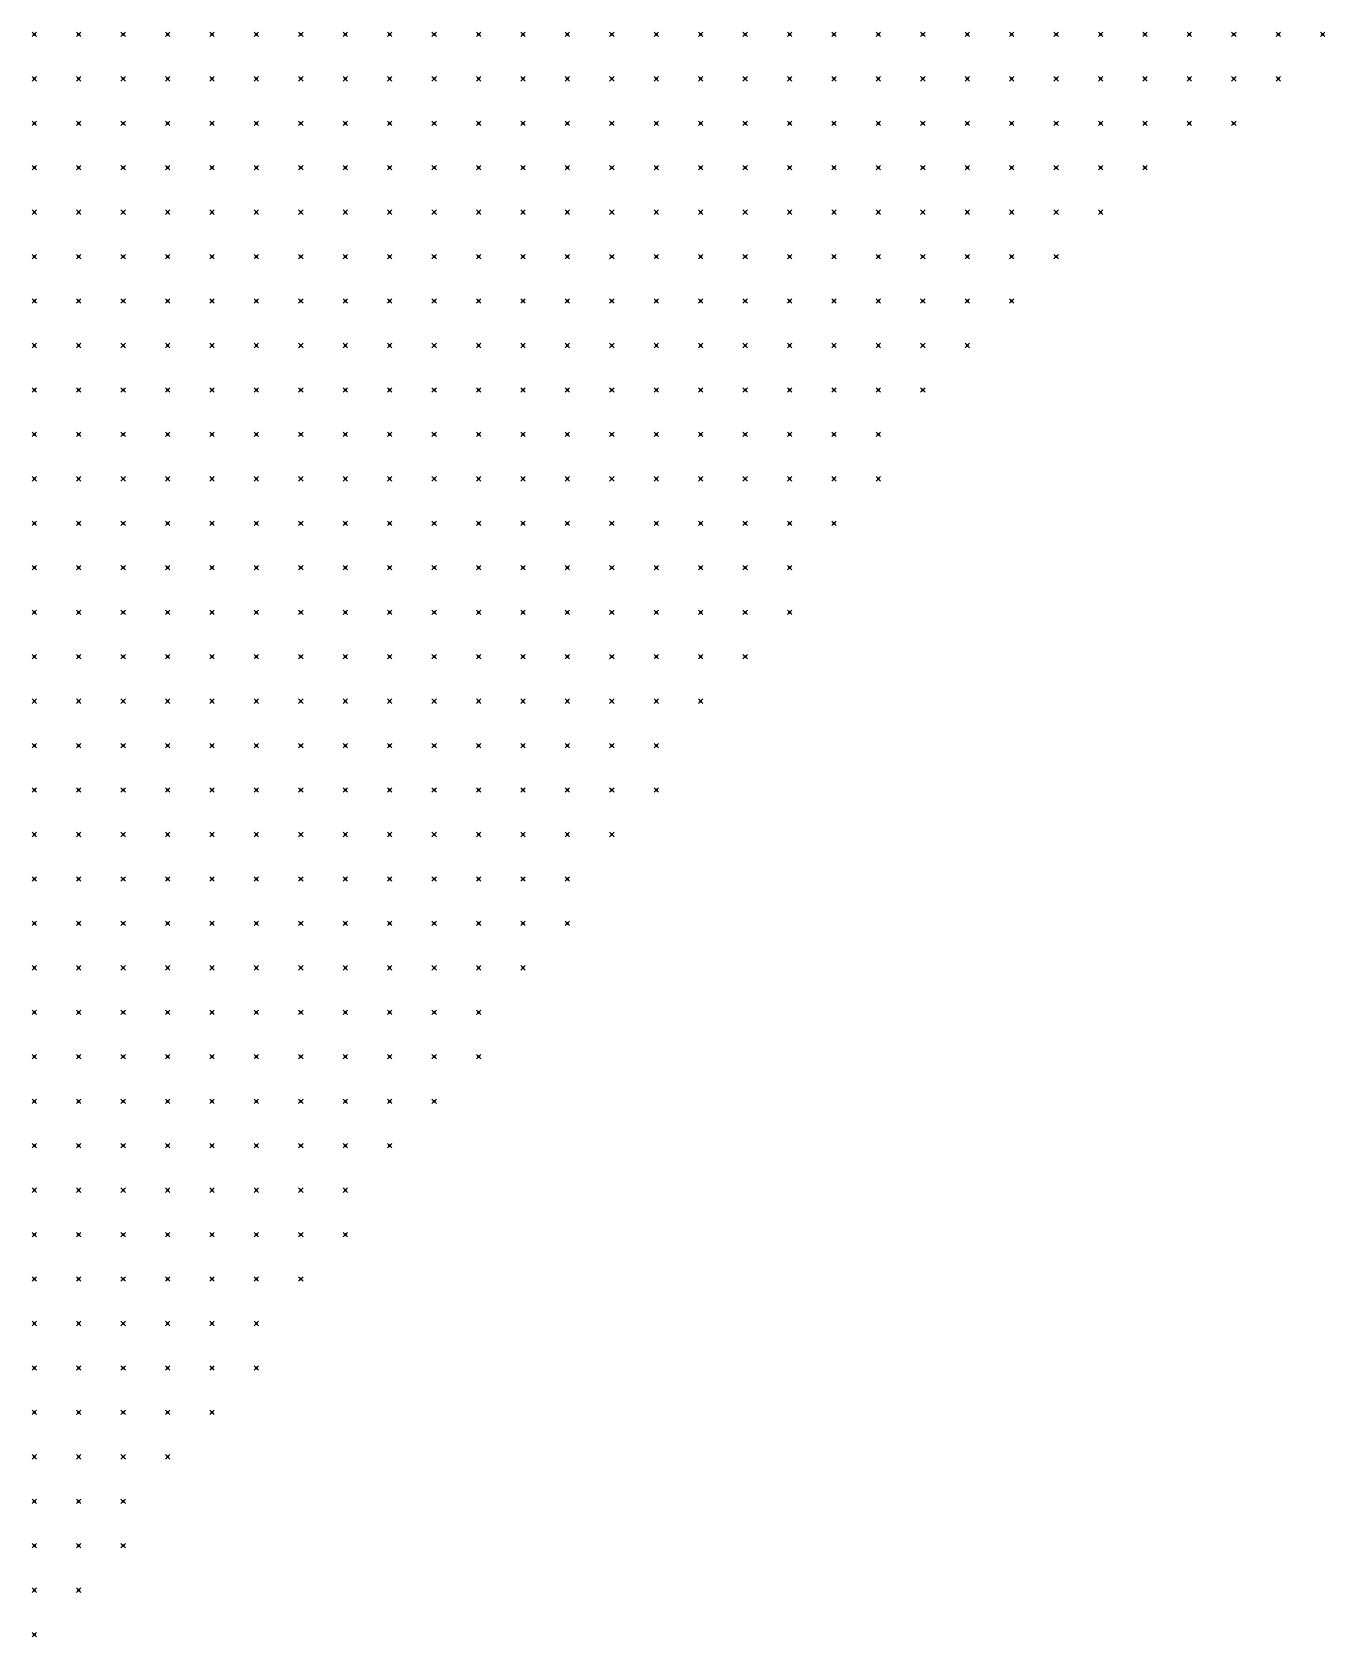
# Model space of a CAD drawing. Header units: metres. Extents: x 441556 to 446409, y 432338 to 461058.
# Drawn here: x 442604.7 to 442692, y 457564.8 to 457673.1 of the extents above; entities that cross this region are included whole.
import ezdxf

# ---------------------------------------------------------------- set-up
doc = ezdxf.new("R2010")
doc.units = ezdxf.units.M
doc.header["$MEASUREMENT"] = 0
doc.header["$PDMODE"] = 35
doc.header["$PDSIZE"] = 0.15
doc.layers.add('DTM-NOK-RevN_LIDAR_co_lidar', color=91, linetype='Continuous', lineweight=0)

msp = doc.modelspace()

# ---------------------------------------------------------------- linework, layer by layer
at = {"layer": 'DTM-NOK-RevN_LIDAR_co_lidar'}
for p in [(442604.868, 457672.905, 431.371), (442607.867, 457672.905, 430.717), (442610.867, 457672.905, 430.139), (442613.866, 457672.905, 429.245), (442616.865, 457672.905, 428.493), (442619.865, 457672.905, 427.498), (442622.864, 457672.905, 426.556), (442625.863, 457672.905, 425.632), (442628.863, 457672.905, 424.699), (442631.862, 457672.905, 423.736), (442634.861, 457672.905, 422.762), (442637.861, 457672.905, 421.825), (442640.86, 457672.905, 420.932), (442643.859, 457672.905, 420.038), (442646.859, 457672.905, 419.184), (442649.858, 457672.905, 418.535), (442652.857, 457672.905, 418.006), (442655.857, 457672.905, 417.445), (442658.856, 457672.905, 416.8), (442661.855, 457672.905, 416.162), (442664.855, 457672.905, 415.475), (442667.854, 457672.905, 414.841), (442670.854, 457672.905, 414.143), (442673.853, 457672.905, 412.983), (442676.852, 457672.905, 411.883), (442679.852, 457672.905, 410.799), (442682.851, 457672.905, 409.805), (442685.85, 457672.905, 408.832), (442688.85, 457672.905, 407.806), (442691.849, 457672.905, 406.838), (442604.868, 457669.905, 431.458), (442607.867, 457669.905, 430.699), (442610.867, 457669.905, 429.984), (442613.866, 457669.905, 429.094), (442616.865, 457669.905, 428.215), (442619.865, 457669.905, 427.334), (442622.864, 457669.905, 426.473), (442625.863, 457669.905, 425.51), (442628.863, 457669.905, 424.506), (442631.862, 457669.905, 423.511), (442634.861, 457669.905, 422.561), (442637.861, 457669.905, 421.592), (442640.86, 457669.905, 420.724), (442643.859, 457669.905, 419.926), (442646.859, 457669.905, 419.009), (442649.858, 457669.905, 418.282), (442652.857, 457669.905, 417.669), (442655.857, 457669.905, 417.055), (442658.856, 457669.905, 416.374), (442661.855, 457669.905, 415.786), (442664.855, 457669.905, 415.015), (442667.854, 457669.905, 414.18), (442670.854, 457669.905, 413.441), (442673.853, 457669.905, 412.234), (442676.852, 457669.905, 411.177), (442679.852, 457669.905, 410.038), (442682.851, 457669.905, 409.185), (442685.85, 457669.905, 408.159), (442688.85, 457669.905, 407.228), (442604.868, 457666.906, 431.363), (442607.867, 457666.906, 430.668), (442610.867, 457666.906, 429.974), (442613.866, 457666.906, 429.075), (442616.865, 457666.906, 428.107), (442619.865, 457666.906, 427.216), (442622.864, 457666.906, 426.377), (442625.863, 457666.906, 425.408), (442628.863, 457666.906, 424.351), (442631.862, 457666.906, 423.321), (442634.861, 457666.906, 422.368), (442637.861, 457666.906, 421.384), (442640.86, 457666.906, 420.385), (442643.859, 457666.906, 419.582), (442646.859, 457666.906, 418.864), (442649.858, 457666.906, 417.99), (442652.857, 457666.906, 417.273), (442655.857, 457666.906, 416.612), (442658.856, 457666.906, 415.814), (442661.855, 457666.906, 415.09), (442664.855, 457666.906, 414.153), (442667.854, 457666.906, 413.207), (442670.854, 457666.906, 412.31), (442673.853, 457666.906, 411.212), (442676.852, 457666.906, 410.205), (442679.852, 457666.906, 409.112), (442682.851, 457666.906, 408.186), (442685.85, 457666.906, 407.254), (442604.868, 457663.907, 431.572), (442607.867, 457663.907, 430.728), (442610.867, 457663.907, 429.856), (442613.866, 457663.907, 428.899), (442616.865, 457663.907, 428.061), (442619.865, 457663.907, 427.122), (442622.864, 457663.907, 426.236), (442625.863, 457663.907, 425.266), (442628.863, 457663.907, 424.029), (442631.862, 457663.907, 423.003), (442634.861, 457663.907, 422.089), (442637.861, 457663.907, 421.031), (442640.86, 457663.907, 420.04), (442643.859, 457663.907, 419.178), (442646.859, 457663.907, 418.314), (442649.858, 457663.907, 417.508), (442652.857, 457663.907, 416.79), (442655.857, 457663.907, 416.031), (442658.856, 457663.907, 415.002), (442661.855, 457663.907, 414.193), (442664.855, 457663.907, 413.139), (442667.854, 457663.907, 412.065), (442670.854, 457663.907, 411.128), (442673.853, 457663.907, 410.197), (442676.852, 457663.907, 409.191), (442679.852, 457663.907, 408.295), (442604.868, 457660.907, 431.537), (442607.867, 457660.907, 430.731), (442610.867, 457660.907, 429.882), (442613.866, 457660.907, 428.87), (442616.865, 457660.907, 427.783), (442619.865, 457660.907, 426.84), (442622.864, 457660.907, 425.919), (442625.863, 457660.907, 424.871), (442628.863, 457660.907, 423.784), (442631.862, 457660.907, 422.723), (442634.861, 457660.907, 421.625), (442637.861, 457660.907, 420.523), (442640.86, 457660.907, 419.592), (442643.859, 457660.907, 418.62), (442646.859, 457660.907, 417.548), (442649.858, 457660.907, 416.815), (442652.857, 457660.907, 415.937), (442655.857, 457660.907, 415.095), (442658.856, 457660.907, 414.027), (442661.855, 457660.907, 412.967), (442664.855, 457660.907, 411.973), (442667.854, 457660.907, 411.054), (442670.854, 457660.907, 410.089), (442673.853, 457660.907, 409.152), (442676.852, 457660.907, 408.287), (442604.868, 457657.908, 431.471), (442607.867, 457657.908, 430.746), (442610.867, 457657.908, 429.754), (442613.866, 457657.908, 428.716), (442616.865, 457657.908, 427.529), (442619.865, 457657.908, 426.569), (442622.864, 457657.908, 425.512), (442625.863, 457657.908, 424.346), (442628.863, 457657.908, 423.251), (442631.862, 457657.908, 422.119), (442634.861, 457657.908, 420.962), (442637.861, 457657.908, 419.853), (442640.86, 457657.908, 418.897), (442643.859, 457657.908, 417.885), (442646.859, 457657.908, 416.733), (442649.858, 457657.908, 415.907), (442652.857, 457657.908, 414.963), (442655.857, 457657.908, 413.94), (442658.856, 457657.908, 412.771), (442661.855, 457657.908, 411.898), (442664.855, 457657.908, 410.98), (442667.854, 457657.908, 409.849), (442670.854, 457657.908, 408.894), (442673.853, 457657.908, 408.074), (442604.868, 457654.909, 431.514), (442607.867, 457654.909, 430.5), (442610.867, 457654.909, 429.46), (442613.866, 457654.909, 428.235), (442616.865, 457654.909, 427.098), (442619.865, 457654.909, 426.096), (442622.864, 457654.909, 424.935), (442625.863, 457654.909, 423.447), (442628.863, 457654.909, 422.171), (442631.862, 457654.909, 420.87), (442634.861, 457654.909, 419.653), (442637.861, 457654.909, 418.524), (442640.86, 457654.909, 417.272), (442643.859, 457654.909, 416.257), (442646.859, 457654.909, 415.578), (442649.858, 457654.909, 414.753), (442652.857, 457654.909, 413.797), (442655.857, 457654.909, 412.831), (442658.856, 457654.909, 411.654), (442661.855, 457654.909, 410.506), (442664.855, 457654.909, 409.772), (442667.854, 457654.909, 408.92), (442670.854, 457654.909, 407.904), (442604.868, 457651.909, 431.044), (442607.867, 457651.909, 430.018), (442610.867, 457651.909, 428.859), (442613.866, 457651.909, 427.641), (442616.865, 457651.909, 426.36), (442619.865, 457651.909, 425.122), (442622.864, 457651.909, 424.002), (442625.863, 457651.909, 422.56), (442628.863, 457651.909, 421.045), (442631.862, 457651.909, 419.626), (442634.861, 457651.909, 418.388), (442637.861, 457651.909, 417.32), (442640.86, 457651.909, 416.221), (442643.859, 457651.909, 415.129), (442646.859, 457651.909, 414.25), (442649.858, 457651.909, 413.47), (442652.857, 457651.909, 412.557), (442655.857, 457651.909, 411.409), (442658.856, 457651.909, 410.419), (442661.855, 457651.909, 409.494), (442664.855, 457651.909, 408.775), (442667.854, 457651.909, 407.509), (442604.868, 457648.91, 430.424), (442607.867, 457648.91, 428.969), (442610.867, 457648.91, 427.484), (442613.866, 457648.91, 426.561), (442616.865, 457648.91, 425.428), (442619.865, 457648.91, 424.132), (442622.864, 457648.91, 422.775), (442625.863, 457648.91, 421.279), (442628.863, 457648.91, 419.763), (442631.862, 457648.91, 418.391), (442634.861, 457648.91, 417.13), (442637.861, 457648.91, 416.209), (442640.86, 457648.91, 415.289), (442643.859, 457648.91, 414.077), (442646.859, 457648.91, 413.067), (442649.858, 457648.91, 412.121), (442652.857, 457648.91, 411.217), (442655.857, 457648.91, 410.22), (442658.856, 457648.91, 409.121), (442661.855, 457648.91, 408.49), (442664.855, 457648.91, 407.299), (442604.868, 457645.911, 429.452), (442607.867, 457645.911, 427.854), (442610.867, 457645.911, 426.093), (442613.866, 457645.911, 424.995), (442616.865, 457645.911, 423.9), (442619.865, 457645.911, 422.692), (442622.864, 457645.911, 421.274), (442625.863, 457645.911, 419.699), (442628.863, 457645.911, 418.245), (442631.862, 457645.911, 417.007), (442634.861, 457645.911, 415.799), (442637.861, 457645.911, 414.795), (442640.86, 457645.911, 413.903), (442643.859, 457645.911, 412.89), (442646.859, 457645.911, 411.864), (442649.858, 457645.911, 410.744), (442652.857, 457645.911, 409.903), (442655.857, 457645.911, 409.067), (442658.856, 457645.911, 407.992), (442661.855, 457645.911, 407.132), (442604.868, 457642.911, 427.758), (442607.867, 457642.911, 426.015), (442610.867, 457642.911, 424.752), (442613.866, 457642.911, 423.312), (442616.865, 457642.911, 422.115), (442619.865, 457642.911, 420.965), (442622.864, 457642.911, 419.577), (442625.863, 457642.911, 418.038), (442628.863, 457642.911, 416.75), (442631.862, 457642.911, 415.632), (442634.861, 457642.911, 414.469), (442637.861, 457642.911, 413.347), (442640.86, 457642.911, 412.397), (442643.859, 457642.911, 411.467), (442646.859, 457642.911, 410.355), (442649.858, 457642.911, 409.156), (442652.857, 457642.911, 408.202), (442655.857, 457642.911, 407.645), (442658.856, 457642.911, 406.322), (442661.855, 457642.911, 405.418), (442604.868, 457639.912, 425.964), (442607.867, 457639.912, 424.33), (442610.867, 457639.912, 422.918), (442613.866, 457639.912, 421.528), (442616.865, 457639.912, 420.353), (442619.865, 457639.912, 419.186), (442622.864, 457639.912, 417.824), (442625.863, 457639.912, 416.437), (442628.863, 457639.912, 415.259), (442631.862, 457639.912, 414.167), (442634.861, 457639.912, 413.072), (442637.861, 457639.912, 412.005), (442640.86, 457639.912, 411.005), (442643.859, 457639.912, 409.943), (442646.859, 457639.912, 408.695), (442649.858, 457639.912, 407.428), (442652.857, 457639.912, 406.302), (442655.857, 457639.912, 405.62), (442658.856, 457639.912, 404.577), (442604.868, 457636.913, 423.946), (442607.867, 457636.913, 422.384), (442610.867, 457636.913, 421.098), (442613.866, 457636.913, 419.7), (442616.865, 457636.913, 418.384), (442619.865, 457636.913, 417.277), (442622.864, 457636.913, 416.133), (442625.863, 457636.913, 414.825), (442628.863, 457636.913, 413.683), (442631.862, 457636.913, 412.592), (442634.861, 457636.913, 411.582), (442637.861, 457636.913, 410.59), (442640.86, 457636.913, 409.499), (442643.859, 457636.913, 408.209), (442646.859, 457636.913, 406.727), (442649.858, 457636.913, 405.522), (442652.857, 457636.913, 404.495), (442655.857, 457636.913, 403.587), (442604.868, 457633.913, 421.591), (442607.867, 457633.913, 420.189), (442610.867, 457633.913, 418.952), (442613.866, 457633.913, 417.798), (442616.865, 457633.913, 416.453), (442619.865, 457633.913, 415.369), (442622.864, 457633.913, 414.202), (442625.863, 457633.913, 413.075), (442628.863, 457633.913, 412.06), (442631.862, 457633.913, 410.997), (442634.861, 457633.913, 409.979), (442637.861, 457633.913, 408.907), (442640.86, 457633.913, 407.76), (442643.859, 457633.913, 406.458), (442646.859, 457633.913, 404.848), (442649.858, 457633.913, 403.525), (442652.857, 457633.913, 402.571), (442655.857, 457633.913, 401.771), (442604.868, 457630.914, 419.75), (442607.867, 457630.914, 417.919), (442610.867, 457630.914, 416.849), (442613.866, 457630.914, 415.745), (442616.865, 457630.914, 414.563), (442619.865, 457630.914, 413.421), (442622.864, 457630.914, 412.198), (442625.863, 457630.914, 411.164), (442628.863, 457630.914, 410.181), (442631.862, 457630.914, 409.118), (442634.861, 457630.914, 408.08), (442637.861, 457630.914, 407.005), (442640.86, 457630.914, 405.952), (442643.859, 457630.914, 404.734), (442646.859, 457630.914, 403.155), (442649.858, 457630.914, 401.829), (442652.857, 457630.914, 400.715), (442604.868, 457627.914, 418.292), (442607.867, 457627.914, 416.277), (442610.867, 457627.914, 414.803), (442613.866, 457627.914, 413.613), (442616.865, 457627.914, 412.534), (442619.865, 457627.914, 411.322), (442622.864, 457627.914, 410.113), (442625.863, 457627.914, 409.168), (442628.863, 457627.914, 408.116), (442631.862, 457627.914, 407.092), (442634.861, 457627.914, 406.117), (442637.861, 457627.914, 405.052), (442640.86, 457627.914, 403.952), (442643.859, 457627.914, 402.734), (442646.859, 457627.914, 401.43), (442649.858, 457627.914, 400.295), (442604.868, 457624.915, 416.549), (442607.867, 457624.915, 414.817), (442610.867, 457624.915, 412.939), (442613.866, 457624.915, 411.434), (442616.865, 457624.915, 410.429), (442619.865, 457624.915, 409.199), (442622.864, 457624.915, 408.092), (442625.863, 457624.915, 407.181), (442628.863, 457624.915, 406.109), (442631.862, 457624.915, 405.078), (442634.861, 457624.915, 404.077), (442637.861, 457624.915, 403), (442640.86, 457624.915, 401.792), (442643.859, 457624.915, 400.52), (442646.859, 457624.915, 399.485), (442604.868, 457621.916, 414.55), (442607.867, 457621.916, 413.013), (442610.867, 457621.916, 411.119), (442613.866, 457621.916, 409.428), (442616.865, 457621.916, 408.335), (442619.865, 457621.916, 407.14), (442622.864, 457621.916, 406.167), (442625.863, 457621.916, 405.211), (442628.863, 457621.916, 404.193), (442631.862, 457621.916, 403.115), (442634.861, 457621.916, 401.975), (442637.861, 457621.916, 400.818), (442640.86, 457621.916, 399.56), (442643.859, 457621.916, 398.277), (442646.859, 457621.916, 397.223), (442604.868, 457618.916, 412.621), (442607.867, 457618.916, 411.098), (442610.867, 457618.916, 409.181), (442613.866, 457618.916, 407.683), (442616.865, 457618.916, 406.224), (442619.865, 457618.916, 405.186), (442622.864, 457618.916, 404.194), (442625.863, 457618.916, 403.22), (442628.863, 457618.916, 402.285), (442631.862, 457618.916, 401.211), (442634.861, 457618.916, 399.98), (442637.861, 457618.916, 398.675), (442640.86, 457618.916, 397.329), (442643.859, 457618.916, 396.042), (442604.868, 457615.917, 410.688), (442607.867, 457615.917, 409.086), (442610.867, 457615.917, 407.394), (442613.866, 457615.917, 405.886), (442616.865, 457615.917, 404.245), (442619.865, 457615.917, 403.152), (442622.864, 457615.917, 402.071), (442625.863, 457615.917, 401.186), (442628.863, 457615.917, 400.331), (442631.862, 457615.917, 399.259), (442634.861, 457615.917, 398.004), (442637.861, 457615.917, 396.652), (442640.86, 457615.917, 395.262), (442604.868, 457612.918, 408.503), (442607.867, 457612.918, 407.021), (442610.867, 457612.918, 405.522), (442613.866, 457612.918, 403.913), (442616.865, 457612.918, 402.44), (442619.865, 457612.918, 400.818), (442622.864, 457612.918, 399.642), (442625.863, 457612.918, 399), (442628.863, 457612.918, 398.308), (442631.862, 457612.918, 397.274), (442634.861, 457612.918, 396.016), (442637.861, 457612.918, 394.666), (442640.86, 457612.918, 393.303), (442604.868, 457609.918, 406.182), (442607.867, 457609.918, 404.932), (442610.867, 457609.918, 403.31), (442613.866, 457609.918, 401.795), (442616.865, 457609.918, 400.421), (442619.865, 457609.918, 398.774), (442622.864, 457609.918, 397.33), (442625.863, 457609.918, 396.657), (442628.863, 457609.918, 396.188), (442631.862, 457609.918, 395.31), (442634.861, 457609.918, 394.056), (442637.861, 457609.918, 392.696), (442604.868, 457606.919, 404.17), (442607.867, 457606.919, 402.606), (442610.867, 457606.919, 401.07), (442613.866, 457606.919, 399.328), (442616.865, 457606.919, 398.127), (442619.865, 457606.919, 397.129), (442622.864, 457606.919, 395.598), (442625.863, 457606.919, 394.425), (442628.863, 457606.919, 393.854), (442631.862, 457606.919, 393.174), (442634.861, 457606.919, 392.056), (442604.868, 457603.92, 402.894), (442607.867, 457603.92, 400.711), (442610.867, 457603.92, 398.848), (442613.866, 457603.92, 396.642), (442616.865, 457603.92, 395.595), (442619.865, 457603.92, 394.852), (442622.864, 457603.92, 393.648), (442625.863, 457603.92, 392.119), (442628.863, 457603.92, 391.44), (442631.862, 457603.92, 390.961), (442634.861, 457603.92, 389.988), (442604.868, 457600.92, 401.81), (442607.867, 457600.92, 399.526), (442610.867, 457600.92, 396.912), (442613.866, 457600.92, 394.486), (442616.865, 457600.92, 393.146), (442619.865, 457600.92, 392.224), (442622.864, 457600.92, 391.413), (442625.863, 457600.92, 390.224), (442628.863, 457600.92, 389.426), (442631.862, 457600.92, 388.834), (442604.868, 457597.921, 400.046), (442607.867, 457597.921, 397.985), (442610.867, 457597.921, 395.88), (442613.866, 457597.921, 393.373), (442616.865, 457597.921, 391.031), (442619.865, 457597.921, 389.506), (442622.864, 457597.921, 388.703), (442625.863, 457597.921, 387.946), (442628.863, 457597.921, 387.236), (442604.868, 457594.922, 397.995), (442607.867, 457594.922, 395.871), (442610.867, 457594.922, 394.214), (442613.866, 457594.922, 392.172), (442616.865, 457594.922, 389.429), (442619.865, 457594.922, 387.097), (442622.864, 457594.922, 386.046), (442625.863, 457594.922, 385.37), (442604.868, 457591.922, 395.849), (442607.867, 457591.922, 394.152), (442610.867, 457591.922, 392.135), (442613.866, 457591.922, 390.439), (442616.865, 457591.922, 388.156), (442619.865, 457591.922, 385.369), (442622.864, 457591.922, 383.278), (442625.863, 457591.922, 382.424), (442604.868, 457588.923, 394.037), (442607.867, 457588.923, 392.3), (442610.867, 457588.923, 390.468), (442613.866, 457588.923, 388.518), (442616.865, 457588.923, 386.835), (442619.865, 457588.923, 384.522), (442622.864, 457588.923, 381.632), (442604.868, 457585.924, 392.577), (442607.867, 457585.924, 390.663), (442610.867, 457585.924, 388.878), (442613.866, 457585.924, 387.034), (442616.865, 457585.924, 385.323), (442619.865, 457585.924, 383.323), (442604.868, 457582.924, 390.333), (442607.867, 457582.924, 388.831), (442610.867, 457582.924, 386.951), (442613.866, 457582.924, 385.139), (442616.865, 457582.924, 383.415), (442619.865, 457582.924, 381.543), (442604.868, 457579.925, 388.168), (442607.867, 457579.925, 386.863), (442610.867, 457579.925, 385.12), (442613.866, 457579.925, 383.324), (442616.865, 457579.925, 381.695), (442604.868, 457576.926, 385.865), (442607.867, 457576.926, 384.578), (442610.867, 457576.926, 383.121), (442613.866, 457576.926, 381.362), (442604.868, 457573.926, 383.444), (442607.867, 457573.926, 382.295), (442610.867, 457573.926, 380.802), (442604.868, 457570.927, 381.048), (442607.867, 457570.927, 379.695), (442610.867, 457570.927, 378.395), (442604.868, 457567.928, 378.521), (442607.867, 457567.928, 376.933), (442604.868, 457564.928, 376.022)]:
    msp.add_point(p, dxfattribs=at)

doc.saveas('drawing.dxf')
